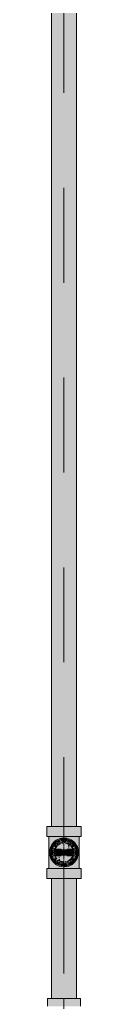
# Model space of a CAD drawing. Header units: millimetres. Extents: x -4000 to 187956, y -58990 to 162485.
# Drawn here: x 74221 to 74279, y 128199 to 129843 of the extents above; entities that cross this region are included whole.
import ezdxf

# ---------------------------------------------------------------- set-up
doc = ezdxf.new("R2010")
doc.units = ezdxf.units.MM
doc.linetypes.add('Dash 1_16_', pattern=[317.5, 158.75, -158.75])
for name, color, linetype, lineweight in [('F-SPRN', 3, 'Continuous', 9), ('P-PIPE', 3, 'Continuous', 9), ('P-PIPE-CNTR', 3, 'Continuous', 9)]:
    doc.layers.add(name, color=color, linetype=linetype, lineweight=lineweight)

# ---------------------------------------------------------------- blocks, each defined once
blk = doc.blocks.new('Sprinkler_Up - DN20-V325-FFS - TANG 1')
at = {"layer": 'F-SPRN', "transparency": 33554534}
for points in [[(22.2, 0), (18, 13.1), (6.9, 21.2), (-6.9, 21.2), (-18, 13.1), (-22.2, 0), (-3.9, 0.7), (-1.7, 2.9), (-1.2, 3.5), (-0.6, 4), (0.6, 4), (1.2, 3.5), (1.7, 2.9), (4.6, 0), (13.5, 0)], [(0, -16.7), (4.3, -16.1), (11.8, -11.8), (16.1, -4.3), (16.1, 4.3), (11.8, 11.8), (8.3, 14.4), (-0.2, 16.6), (-4.3, 16.1), (-11.8, 11.8), (-16.1, 4.3), (-16.1, -4.3), (-11.8, -11.8), (-8.3, -14.4), (-0.2, -16.6)], [(-6.9, -21.2), (6.9, -21.2), (18, -13.1), (22.2, 0), (3.9, -0.7), (1.7, -2.9), (1.2, -3.5), (0.6, -4), (-0.6, -4), (-1.2, -3.5), (-1.7, -2.9), (-4.6, 0), (-22.2, 0), (-18, -13.1), (-12.4, -17.1)], [(0, -15.6), (7.8, -13.5), (13.5, -7.8), (15.1, -4), (15.1, 4), (13.5, 7.8), (7.8, 13.5), (-0.2, 15.5), (-7.8, 13.5), (-11, 11), (-15.1, 4), (-15.1, -4), (-11, -11), (-7.8, -13.5), (-0.2, -15.5)], [(-10.9, -5.5), (-10.9, 5.4), (-14.5, 5.4), (-14.5, -5.5)], [(-7.7, -5.5), (-7.7, 5.4), (-10.9, 5.4), (-10.9, -5.5)], [(-7.7, -5.5), (0, -5.5), (-0.2, 5.4), (-7.7, 5.4)], [(0, 0), (5.7, 0), (2.9, 4.9), (-2.9, 4.9), (-5.7, 0), (-0.2, 0)], [(-2.9, -4.9), (2.9, -4.9), (5.7, 0), (-5.7, 0)], [(-4.6, 0), (4.6, 0), (-0.2, 4.4)], [(0, -4.6), (4.6, 0), (-4.6, 0), (-0.2, -4.4)], [(0, -2.6), (1.3, 0), (-1.8, 0), (-0.2, -2.2)], [(1.8, 0), (-0.2, 2.1), (-0.2, 0)], [(7.7, -5.5), (7.7, 5.4), (0, 5.4), (0, -5.5)], [(10.9, -5.5), (10.9, 5.4), (7.7, 5.4), (7.7, -5.5)], [(14.5, -5.5), (14.5, 5.4), (10.9, 5.4), (10.9, -5.5)]]:
    blk.add_hatch(color=1, dxfattribs=at).paths.add_polyline_path(points)
at = {"layer": 'F-SPRN', "color": 1}
for p, q in [((-11.5, 5.4), (-14.5, 5.4)), ((-14.5, 5.4), (-11.3, 5.4)), ((-14.5, 5.4), (-14.5, 3.7)), ((-14.5, 3.3), (-14.5, 0)), ((-11.5, 5.4), (-11.5, 4)), ((-10.9, 1.9), (-10.9, 3.6)), ((-10.8, 5.4), (-8, 5.4)), ((-8.1, 5.4), (-10.8, 5.4)), ((-8.1, 5.4), (-8.1, 2.8)), ((-8.1, 2.5), (-8.1, 0.7)), ((-7.7, 4.8), (-7.7, 2.7)), ((-7.7, 4.8), (-7.7, 2.7)), ((-7.7, 2.1), (-7.7, 0.5)), ((-7.7, 2.1), (-7.7, 0.5)), ((-6.7, 5.4), (-4.7, 5.4)), ((-5.8, 3.8), (-5.8, 2.2)), ((-2.1, 0), (-2.1, 0)), ((-2.1, 0), (-2.1, -0.1)), ((-0.5, 2), (-0.6, 2)), ((-0.6, 2), (-0.6, 2)), ((-0.2, 5.4), (0, 5.4)), ((0, 5.4), (-0.2, 5.4)), ((0, 2.1), (-0.1, 2.1)), ((2.1, 0), (2.1, 0.1)), ((2.1, 0), (2.1, 0)), ((4.7, 5.4), (6.5, 5.4)), ((7.7, 5.4), (10.8, 5.4)), ((7.7, 5.2), (7.7, 2.7)), ((7.7, 5.2), (7.7, 2.7)), ((7.7, 2.3), (7.7, 0.5)), ((7.7, 2.3), (7.7, 0.5)), ((10.8, 5.4), (8.1, 5.4)), ((8.1, 5.4), (8.1, 2.8)), ((8.1, 2.5), (8.1, 0.4)), ((10.9, 5.4), (14.5, 5.4)), ((10.9, 3.6), (10.9, 0.2)), ((14.5, 5.4), (11.5, 5.4)), ((11.5, 5.4), (11.5, 4)), ((11.5, 3), (11.5, 0.2)), ((14.5, 5.4), (14.5, -5.5)), ((-14.5, -1.3), (-14.5, -3.7)), ((-11.1, -5.5), (-14.5, -5.5)), ((-14.5, -5.5), (-11.5, -5.5)), ((-10.9, -2.6), (-10.9, -1.3)), ((-10.8, -5.5), (-8.1, -5.5)), ((-7.8, -5.5), (-10.8, -5.5)), ((-8.1, -4.2), (-8.1, -5.5)), ((-7.7, -2.7), (-7.7, -4)), ((-7.7, -2.7), (-7.7, -4)), ((-7, -5.5), (-5.8, -5.5)), ((-4.8, -5.5), (-7, -5.5)), ((-5.8, -2.3), (-5.8, -3.8)), ((-2.1, -0.3), (-2, -0.4)), ((-2, -0.4), (-2, -0.5)), ((-2, -0.5), (-2, -0.6)), ((-2, -0.6), (-2, -0.7)), ((-2, -0.7), (-1.9, -0.7)), ((-1.9, -0.7), (-1.9, -0.8)), ((-1.9, -0.8), (-1.9, -0.9)), ((-1.9, -0.9), (-1.8, -1)), ((-1.8, -1), (-1.8, -1.1)), ((-1.8, -1), (-1.8, -1)), ((-1.8, -1.1), (-1.7, -1.2)), ((-1.7, -1.2), (-1.6, -1.3)), ((-1.7, -1.2), (-1.7, -1.2)), ((-1.6, -1.3), (-1.6, -1.4)), ((-1.6, -1.4), (-1.5, -1.4)), ((-1.5, -1.4), (-1.4, -1.5)), ((-1.4, -1.5), (-1.3, -1.6)), ((-1.4, -1.5), (-1.4, -1.5)), ((-1.3, -1.6), (-1.3, -1.7)), ((-1.3, -1.7), (-1.2, -1.7)), ((-1.2, -1.7), (-1.1, -1.7)), ((-1.1, -1.7), (-1.1, -1.8)), ((-1.1, -1.8), (-1, -1.8)), ((-1, -1.8), (-0.9, -1.9)), ((-0.9, -1.9), (-0.8, -1.9)), ((-0.8, -1.9), (-0.7, -2)), ((-0.8, -1.9), (-0.8, -1.9)), ((-0.7, -2), (-0.6, -2)), ((-0.6, -2), (-0.5, -2)), ((-0.5, -2), (-0.4, -2)), ((-0.4, -2), (-0.3, -2.1)), ((-0.4, -2), (-0.4, -2)), ((-0.3, -2.1), (-0.2, -2.1)), ((-0.2, -2.1), (-0.1, -2.1)), ((-0.2, -5.5), (0, -5.5)), ((0, -5.5), (-0.2, -5.5)), ((-0.1, -2.1), (0, -2.1)), ((0, -2.1), (0.1, -2.1)), ((0.1, -2.1), (0.2, -2.1)), ((0.1, -2.1), (0.1, -2.1)), ((0.2, -2.1), (0.3, -2.1)), ((0.3, -2.1), (0.4, -2)), ((0.4, -2), (0.5, -2)), ((0.5, -2), (0.6, -2)), ((0.6, -2), (0.7, -2)), ((0.6, -2), (0.6, -2)), ((0.7, -2), (0.8, -1.9)), ((0.8, -1.9), (0.9, -1.9)), ((0.9, -1.9), (1, -1.8)), ((0.9, -1.9), (0.9, -1.9)), ((1, -1.8), (1.1, -1.8)), ((1.1, -1.8), (1.2, -1.7)), ((1.2, -1.7), (1.3, -1.6)), ((1.2, -1.7), (1.2, -1.7)), ((1.3, -1.6), (1.4, -1.6)), ((1.4, -1.5), (1.5, -1.5)), ((1.4, -1.6), (1.4, -1.5)), ((1.5, -1.4), (1.6, -1.3)), ((1.5, -1.5), (1.5, -1.4)), ((1.6, -1.3), (1.7, -1.2)), ((1.6, -1.3), (1.6, -1.3)), ((1.7, -1.1), (1.8, -1.1)), ((1.7, -1.2), (1.7, -1.1)), ((1.8, -1), (1.9, -0.9)), ((1.8, -1.1), (1.8, -1)), ((1.9, -0.8), (2, -0.7)), ((1.9, -0.8), (1.9, -0.8)), ((1.9, -0.9), (1.9, -0.8)), ((2, -0.4), (2.1, -0.3)), ((2, -0.5), (2, -0.4)), ((2, -0.5), (2, -0.5)), ((2, -0.6), (2, -0.5)), ((2, -0.7), (2, -0.6)), ((2.1, -0.1), (2.1, 0)), ((2.1, -0.2), (2.1, -0.1)), ((2.1, -0.3), (2.1, -0.2)), ((7, -5.5), (4.8, -5.5)), ((5.8, -2.2), (5.8, -3.8)), ((5.8, -5.5), (7, -5.5)), ((7.7, -0.5), (7.7, -2.3)), ((7.7, -0.5), (7.7, -2.3)), ((7.7, -2.7), (7.7, -5.4)), ((7.7, -2.7), (7.7, -5.4)), ((10.8, -5.5), (7.7, -5.5)), ((8.1, -0.4), (8.1, -2.5)), ((8.1, -2.8), (8.1, -5.5)), ((8.1, -5.5), (10.8, -5.5)), ((10.9, -0.2), (10.9, -3.6)), ((14.5, -5.5), (10.9, -5.5)), ((11.5, -0.2), (11.5, -3)), ((11.5, -4), (11.5, -5.5)), ((11.5, -5.5), (14.5, -5.5))]:
    blk.add_line(p, q, dxfattribs=at)
at = {"layer": 'F-SPRN', "color": 1, "flags": 128}
for points in [[(-0.6, 2), (-0.7, 2), (-0.8, 1.9), (-0.9, 1.9), (-0.9, 1.9), (-1, 1.8), (-1.1, 1.8), (-1.2, 1.7), (-1.2, 1.7), (-1.3, 1.6), (-1.4, 1.6), (-1.4, 1.5), (-1.5, 1.5), (-1.5, 1.4), (-1.6, 1.3), (-1.6, 1.3), (-1.7, 1.2), (-1.7, 1.1), (-1.8, 1.1), (-1.8, 1), (-1.9, 0.9), (-1.9, 0.8), (-1.9, 0.8), (-2, 0.7), (-2, 0.6), (-2, 0.5), (-2, 0.5), (-2, 0.4), (-2.1, 0.3), (-2.1, 0.2), (-2.1, 0.1), (-2.1, 0)], [(-0.1, 2.1), (-0.1, 2.1), (-0.2, 2.1), (-0.3, 2.1), (-0.4, 2), (-0.5, 2)], [(2.1, 0.1), (2.1, 0.2), (2.1, 0.2), (2.1, 0.3), (2, 0.4), (2, 0.5), (2, 0.6), (2, 0.7), (1.9, 0.7), (1.9, 0.8), (1.9, 0.9), (1.8, 1), (1.8, 1), (1.8, 1.1), (1.7, 1.2), (1.7, 1.2), (1.6, 1.3), (1.6, 1.4), (1.5, 1.4), (1.4, 1.5), (1.4, 1.5), (1.3, 1.6), (1.3, 1.7), (1.2, 1.7), (1.1, 1.7), (1.1, 1.8), (1, 1.8), (0.9, 1.9), (0.8, 1.9), (0.8, 1.9), (0.7, 2), (0.6, 2), (0.5, 2), (0.4, 2), (0.4, 2), (0.3, 2.1), (0.2, 2.1), (0.1, 2.1), (0, 2.1)], [(-2.1, -0.1), (-2.1, -0.2), (-2.1, -0.2), (-2.1, -0.3)]]:
    blk.add_lwpolyline(points, dxfattribs=at)
at = {"layer": 'F-SPRN', "color": 1}
for radius, start, end in [(22.2, 360, 180), (21.9, 126.6942, 143.2701), (21.9, 108.2621, 125.7507), (21.9, 99.348, 107.901), (16.7, 96.4143, 105), (16.7, 96.4143, 105), (21.9, 90.5852, 98.8503), (16.7, 90, 90.7651), (16.7, 90, 90.7651), (16.7, 83.0684, 90), (16.7, 83.0684, 90), (21.9, 72.5583, 89.4624), (21.9, 54.2493, 71.7379), (21.9, 36.7299, 53.3058), (21.9, 165.6773, 179.2615), (21.9, 144.7698, 164.8151), (16.7, 167.6802, 180), (16.7, 167.6802, 180), (16.7, 155.3879, 164.9693), (16.7, 155.3879, 164.9693), (15.6, 166.4265, 180), (15.6, 166.4265, 180), (15.6, 150.9409, 165), (15.6, 159.6139, 165), (16.7, 136.7213, 149.931), (16.7, 136.7213, 149.931), (15.6, 150.9409, 156.3845), (15.6, 138.4214, 150), (15.6, 138.4214, 150), (16.7, 121.4181, 130.5751), (16.7, 121.4181, 130.5751), (15.6, 120.5262, 133.2078), (15.6, 120.5262, 133.2078), (16.7, 106.5995, 120), (16.7, 106.5995, 120), (15.6, 114.4363, 119.9813), (15.6, 114.4363, 119.9813), (4.63, 155.7832, 180), (4.63, 155.7832, 180), (4.63, 109.0192, 138.2703), (4.63, 109.0192, 138.2703), (15.6, 95.5762, 100.6843), (15.6, 95.5762, 100.6843), (2.56, 109.0192, 168.8278), (2.56, 109.0192, 168.8278), (2.04, 109.0192, 180), (4.63, 90, 94.2812), (4.63, 90, 94.2812), (3.81, 57.0577, 95.1978), (2.56, 14.5599, 97.742), (2.56, 90, 97.742), (2.04, 10.4703, 99.6912), (15.6, 90, 90.8173), (15.6, 90, 90.8173), (4.63, 17.9592, 90), (4.63, 17.9592, 90), (2.56, 14.5599, 90), (15.6, 75.573, 80.5892), (15.6, 75.573, 80.5892), (3.81, 16.1605, 43.8358), (15.6, 67.5614, 74.5481), (15.6, 67.5614, 74.5481), (16.7, 60, 75), (16.7, 60, 75), (15.6, 60.0187, 65.5637), (15.6, 60.0187, 65.5637), (15.6, 46.7922, 60), (15.6, 46.7922, 60), (16.7, 49.4249, 58.5819), (16.7, 49.4249, 58.5819), (15.6, 30, 41.5786), (15.6, 30, 41.5786), (16.7, 30, 43.2787), (16.7, 30, 43.2787), (15.6, 23.6155, 29.5646), (15.6, 15, 29.5646), (15.6, 15, 20.3861), (16.7, 15, 24.6121), (16.7, 15, 24.6121), (15.6, 360, 13.6618), (15.6, 0, 13.6618), (16.7, 360, 12.3198), (16.7, 0, 12.3198), (21.9, 15.1849, 35.2302), (21.9, 0.7385, 14.3227), (22.2, 180, 360), (21.9, 180.7385, 194.3227), (21.9, 195.1849, 215.2302), (21.9, 216.7299, 233.3058), (16.7, 180, 192.3198), (16.7, 180, 192.3198), (16.7, 195.0307, 204.6121), (16.7, 195.0307, 204.6121), (15.6, 181.9082, 193.6618), (15.6, 181.9082, 193.6618), (15.6, 197.3339, 209.5646), (15.6, 197.3339, 209.5646), (16.7, 210.069, 223.2787), (16.7, 210.069, 223.2787), (15.6, 212.5472, 221.5786), (15.6, 212.5472, 221.5786), (16.7, 229.4249, 238.5819), (16.7, 229.4249, 238.5819), (15.6, 233.795, 240), (15.6, 233.795, 240), (16.7, 240, 255), (16.7, 240, 255), (15.6, 240.0187, 254.5481), (15.6, 240.0187, 254.5481), (4.63, 197.9592, 0), (4.63, 197.9592, 270), (15.6, 255, 267.64), (15.6, 255, 267.64), (3.81, 196.1605, 360), (2.56, 191.1677, 270), (2.56, 191.1677, 262.258), (2.04, 190.4703, 270), (2.56, 262.258, 270), (15.6, 269.1827, 270), (15.6, 269.1827, 270), (4.63, 270, 360), (2.04, 270, 0), (2.56, 270, 0), (2.56, 270, 360), (15.6, 275.5762, 280.6843), (15.6, 275.5762, 280.6843), (16.7, 276.4143, 285), (16.7, 276.4143, 285), (16.7, 286.5995, 300), (16.7, 286.5995, 300), (15.6, 294.4363, 299.9813), (15.6, 294.4363, 299.9813), (15.6, 300, 313.2078), (15.6, 300, 313.2078), (16.7, 301.4181, 310.5751), (16.7, 301.4181, 310.5751), (15.6, 318.4214, 330), (15.6, 318.4214, 330), (16.7, 316.7213, 330), (16.7, 316.7213, 330), (21.9, 306.6942, 323.2701), (15.6, 330.4354, 345), (15.6, 330.4354, 336.3845), (15.6, 339.6139, 345), (15.6, 346.3382, 360), (15.6, 346.3382, 360), (16.7, 335.3879, 345), (16.7, 335.3879, 345), (16.7, 347.6802, 360), (16.7, 347.6802, 360), (21.9, 324.7698, 344.8151), (21.9, 345.6773, 359.2615), (21.9, 234.2493, 251.7379), (21.9, 252.5583, 269.4148), (16.7, 263.0684, 270), (16.7, 263.0684, 269.2349), (16.7, 269.2349, 270), (21.9, 270.145, 278.8503), (21.9, 279.348, 287.901), (21.9, 288.2621, 305.7507)]:
    blk.add_arc((0, 0), radius, start, end, dxfattribs=at)
blk = doc.blocks.new('Steel_Transition_Threaded_HoaPhat - Standard-V329-FFS - TANG 1')
at = {"layer": 'P-PIPE', "lineweight": 13, "transparency": 33554534}
h = blk.add_hatch(color=1, dxfattribs=at)
h.paths.add_polyline_path([(74250, 128427.6), (74255.8, 128428.4), (74261.3, 128430.6), (74265.9, 128434.2), (74269.5, 128438.8), (74271.7, 128444.3), (74272.5, 128450.1), (74271.7, 128455.9), (74269.5, 128461.3), (74265.9, 128466), (74261.3, 128469.6), (74255.8, 128471.8), (74249.8, 128472.6), (74244.2, 128471.8), (74238.8, 128469.6), (74234.1, 128466), (74230.5, 128461.3), (74228.3, 128455.9), (74227.5, 128450.1), (74228.3, 128444.3), (74230.5, 128438.8), (74234.1, 128434.2), (74238.8, 128430.6), (74244.2, 128428.4), (74249.8, 128427.6)])
h.paths.add_polyline_path([(74250, 128430), (74244.8, 128430.7), (74240, 128432.7), (74235.8, 128435.9), (74232.6, 128440), (74230.6, 128444.9), (74229.9, 128450.1), (74230.6, 128455.3), (74232.6, 128460.1), (74235.8, 128464.3), (74240, 128467.5), (74244.8, 128469.5), (74250, 128470.2), (74255.2, 128469.5), (74260.1, 128467.5), (74264.2, 128464.3), (74267.4, 128460.1), (74269.4, 128455.3), (74270.1, 128450.1), (74269.4, 128444.9), (74267.4, 128440), (74264.2, 128435.9), (74260.1, 128432.7), (74255.2, 128430.7)])
for points in [[(74250, 128430), (74249.8, 128433.7), (74241.8, 128435.9), (74235.8, 128441.9), (74233.6, 128450.1), (74235.8, 128458.3), (74241.8, 128464.3), (74250, 128466.5), (74249.8, 128470.2), (74244.8, 128469.5), (74240, 128467.5), (74235.8, 128464.3), (74232.6, 128460.1), (74230.6, 128455.3), (74229.9, 128450.1), (74230.6, 128444.9), (74232.6, 128440), (74235.8, 128435.9), (74240, 128432.7), (74244.8, 128430.7), (74249.8, 128430)], [(74250, 128431.6), (74254.8, 128432.2), (74259.3, 128434.1), (74263.1, 128437), (74266, 128440.8), (74267.9, 128445.3), (74268.5, 128450.1), (74267.9, 128454.9), (74266, 128459.3), (74263.1, 128463.2), (74259.3, 128466.1), (74254.8, 128468), (74249.8, 128468.6), (74245.2, 128468), (74240.8, 128466.1), (74236.9, 128463.2), (74234, 128459.3), (74232.1, 128454.9), (74231.5, 128450.1), (74232.1, 128445.3), (74234, 128440.8), (74236.9, 128437), (74240.8, 128434.1), (74245.2, 128432.2), (74249.8, 128431.6)], [(74250, 128430), (74255.2, 128430.7), (74260.1, 128432.7), (74264.2, 128435.9), (74267.4, 128440), (74269.4, 128444.9), (74270.1, 128450.1), (74269.4, 128455.3), (74267.4, 128460.1), (74264.2, 128464.3), (74260.1, 128467.5), (74255.2, 128469.5), (74250, 128470.2), (74250, 128466.5), (74258.2, 128464.3), (74264.2, 128458.3), (74266.4, 128450.1), (74264.2, 128441.9), (74258.2, 128435.9), (74250, 128433.7)]]:
    blk.add_hatch(color=1, dxfattribs=at).paths.add_polyline_path(points)
at = {"layer": 'P-PIPE', "color": 20, "lineweight": 13}
for radius, start, end in [(22.5, 90, 270), (22.5, 90, 270), (22.5, 270, 90), (22.5, 75, 90), (20.1, 150, 162.7449), (18.5, 157.6232, 165), (18.5, 157.6232, 165), (20.1, 135, 148.1553), (18.5, 136.4297, 150), (18.5, 136.4297, 150), (16.4, 158.0319, 163.506), (20.1, 128.8856, 135), (16.4, 143.5463, 150), (18.5, 123.4976, 133.2041), (18.5, 123.4976, 133.2041), (20.1, 120, 125.0043), (16.4, 121.0738, 128.0319), (20.1, 109.6859, 120), (18.5, 106.819, 120), (18.5, 106.819, 120), (16.4, 113.4045, 120), (16.4, 107.4657, 111.9681), (20.1, 100.9975, 105), (18.5, 91.4353, 103.2046), (18.5, 91.4353, 103.2046), (16.4, 96.2132, 104.6042), (20.1, 90.6345, 98.5089), (20.1, 90, 90.6345), (18.5, 90, 90.6893), (18.5, 90, 90.6893), (16.4, 90, 90.7776), (18.5, 78.0986, 90), (18.5, 78.0986, 90), (20.1, 75.0607, 87.9279), (18.5, 60, 75), (18.5, 60, 75), (16.4, 66.9681, 72.9388), (20.1, 54.9957, 75), (22.5, 330, 75), (16.4, 60.5934, 66.5955), (18.5, 46.7959, 56.5024), (18.5, 46.7959, 56.5024), (20.1, 31.8447, 51.1144), (18.5, 30, 43.5703), (18.5, 30, 43.5703), (18.5, 15, 22.3768), (18.5, 15, 22.3768), (20.1, 17.2551, 30), (20.1, 166.0499, 180), (20.1, 180, 193.9501), (20.1, 197.2551, 210), (18.5, 166.5939, 193.4061), (18.5, 166.5939, 180), (18.5, 180, 193.4061), (18.5, 195, 202.3768), (18.5, 195, 202.3768), (20.1, 211.8447, 225), (16.4, 180.8106, 191.4533), (16.4, 168.5467, 175.1607), (18.5, 210, 223.5703), (18.5, 210, 223.5703), (16.4, 210.6635, 216.4537), (20.1, 308.8856, 328.1553), (18.5, 316.4297, 330), (18.5, 316.4297, 330), (16.4, 338.0319, 342.8691), (16.4, 351.9681, 0), (16.4, 0, 6.4537), (18.5, 337.6232, 345), (18.5, 337.6232, 345), (20.1, 330, 342.7449), (18.5, 0, 13.4061), (18.5, 0, 13.4061), (18.5, 346.5939, 0), (18.5, 346.5939, 0), (20.1, 346.0499, 13.9501), (20.1, 225, 231.1144), (18.5, 226.7959, 236.5024), (18.5, 226.7959, 236.5024), (20.1, 234.9957, 255), (18.5, 240, 255), (18.5, 240, 255), (16.4, 240, 246.5955), (20.1, 255.0607, 267.9279), (18.5, 258.0986, 270), (18.5, 258.0986, 270), (16.4, 264.1652, 268.506), (16.4, 269.2224, 270), (20.1, 269.3655, 270), (22.5, 270, 300), (20.1, 270.5246, 278.5089), (18.5, 271.4353, 283.2046), (18.5, 271.4353, 283.2046), (16.4, 276.2132, 283.9063), (20.1, 280.9975, 285), (16.4, 287.4657, 291.9681), (18.5, 286.819, 300), (18.5, 286.819, 300), (16.4, 293.5463, 300), (20.1, 289.6859, 305.0043), (18.5, 303.4976, 313.2041), (18.5, 303.4976, 313.2041), (22.5, 300, 330)]:
    blk.add_arc((74250, 128450.1), radius, start, end, dxfattribs=at)

msp = doc.modelspace()

# ---------------------------------------------------------------- hatches: boundary and pattern name
at = {"layer": 'P-PIPE', "transparency": 33554534}
for points in [[(74244.5, 128493.7), (74250, 128493.7), (74249.8, 131149.4), (74228.9, 131149.4), (74229.6, 128493.7), (74239.5, 128493.7)], [(74250, 128493.7), (74271.1, 128493.7), (74270.4, 131149.4), (74250, 131149.4), (74250, 128652)], [(74250, 128477), (74249.8, 128493.7), (74221.4, 128493.7), (74222.4, 128477), (74249.8, 128477)], [(74278.6, 128477), (74277.7, 128493.7), (74250, 128493.7), (74250, 128477), (74277.7, 128477)], [(74228.1, 128423.1), (74250, 128423.1), (74249.8, 128429), (74240.8, 128431.3), (74233.9, 128436.8), (74231.7, 128439.4), (74229.2, 128446.2), (74229.2, 128454), (74233.9, 128463.4), (74237.7, 128467), (74244.3, 128470.2), (74250, 128471.2), (74249.8, 128477), (74224.7, 128477), (74225.6, 128423.1)], [(74250, 128426), (74256.2, 128426.8), (74262.1, 128429.2), (74267.1, 128433), (74270.9, 128438), (74273.3, 128443.8), (74274.1, 128450.1), (74273.3, 128456.3), (74270.9, 128462.1), (74267.1, 128467.1), (74262.1, 128471), (74256.2, 128473.4), (74249.8, 128474.2), (74243.8, 128473.4), (74237.9, 128471), (74233, 128467.1), (74229.1, 128462.1), (74226.7, 128456.3), (74225.9, 128450.1), (74226.7, 128443.8), (74229.1, 128438), (74233, 128433), (74237.9, 128429.2), (74243.8, 128426.8), (74249.8, 128426)], [(74271.9, 128423.1), (74275.3, 128423.1), (74274.4, 128477), (74250, 128477), (74250, 128471.2), (74259.2, 128468.9), (74266.1, 128463.4), (74268.3, 128460.7), (74270.8, 128454), (74270.8, 128446.2), (74266.1, 128436.8), (74262.3, 128433.2), (74255.7, 128430), (74250, 128428.9), (74250, 128423.1), (74267.9, 128423.1)], [(74241.7, 128435.6), (74242.8, 128437.6), (74241.7, 128441.7), (74242.8, 128445.9), (74245.8, 128449), (74257.2, 128454.3), (74258.4, 128458.4), (74257.2, 128462.6), (74255.9, 128464.3), (74249.8, 128466.8), (74241.7, 128464.6), (74235.5, 128458.4), (74233.3, 128450.1), (74235.5, 128441.7), (74238.2, 128438.3)], [(74250, 128433.4), (74258.4, 128435.6), (74261.8, 128438.3), (74266.1, 128445.8), (74266.1, 128454.4), (74261.8, 128461.9), (74258.4, 128464.6), (74249.8, 128466.8), (74245.7, 128466.2), (74238.2, 128461.9), (74233.9, 128454.4), (74233.9, 128445.8), (74238.2, 128438.3), (74241.7, 128435.6), (74249.8, 128433.4)], [(74225.2, 128406.4), (74250, 128406.4), (74249.8, 128423.1), (74221.4, 128423.1), (74222.4, 128406.4)], [(74278.6, 128406.4), (74277.7, 128423.1), (74250, 128423.1), (74250, 128406.4), (74277.7, 128406.4)], [(74244.5, 128206), (74250, 128206), (74249.8, 128406.4), (74228.9, 128406.4), (74229.6, 128206), (74239.5, 128206)], [(74250, 128206), (74271.1, 128206), (74270.4, 128406.4), (74250, 128406.4), (74250, 128360)], [(74242.9, 128192.7), (74277.4, 128192.7), (74276.4, 128206), (74222.7, 128206), (74223.6, 128192.7), (74236.3, 128192.7)]]:
    msp.add_hatch(color=1, dxfattribs=at).paths.add_polyline_path(points)

# ---------------------------------------------------------------- linework, layer by layer
at = {"layer": 'P-PIPE', "color": 20, "lineweight": 13}
for p, q in [((74228.9, 131149.4), (74228.9, 128493.7)), ((74271.1, 128493.7), (74271.1, 131149.4)), ((74221.4, 128493.7), (74221.4, 128477)), ((74225.2, 128493.7), (74221.4, 128493.7)), ((74250, 128493.7), (74221.4, 128493.7)), ((74228.8, 128493.7), (74225.2, 128493.7)), ((74228.9, 128493.7), (74229.6, 128493.7)), ((74229.7, 128493.7), (74235.1, 128493.7)), ((74235, 128493.7), (74229.8, 128493.7)), ((74235.6, 128493.7), (74264.4, 128493.7)), ((74242.6, 128493.7), (74235.7, 128493.7)), ((74250, 128493.7), (74242.6, 128493.7)), ((74257.4, 128493.7), (74250, 128493.7)), ((74278.6, 128493.7), (74250, 128493.7)), ((74264.3, 128493.7), (74257.4, 128493.7)), ((74264.9, 128493.7), (74270.3, 128493.7)), ((74270.2, 128493.7), (74265, 128493.7)), ((74270.4, 128493.7), (74271.1, 128493.7)), ((74278.6, 128493.7), (74271.2, 128493.7)), ((74278.6, 128477), (74278.6, 128493.7)), ((74221.4, 128477), (74224.6, 128477)), ((74221.4, 128477), (74250, 128477)), ((74224.7, 128477), (74224.7, 128423.1)), ((74225.6, 128477), (74224.7, 128477)), ((74225.6, 128477), (74224.7, 128477)), ((74225.5, 128477), (74229.8, 128477)), ((74228.1, 128477), (74225.6, 128477)), ((74242.6, 128477), (74225.6, 128477)), ((74232.1, 128477), (74228.1, 128477)), ((74229.8, 128477), (74234.7, 128477)), ((74234.6, 128477), (74232.1, 128477)), ((74237.4, 128477), (74235.6, 128477)), ((74235.7, 128477), (74241.9, 128477)), ((74241.9, 128477), (74237.4, 128477)), ((74243.4, 128477), (74250, 128477)), ((74250, 128477), (74243.5, 128477)), ((74250, 128477), (74243.5, 128477)), ((74250, 128477), (74256.6, 128477)), ((74250, 128477), (74278.6, 128477)), ((74256.5, 128477), (74250, 128477)), ((74256.5, 128477), (74250, 128477)), ((74275.3, 128477), (74257.4, 128477)), ((74258.1, 128477), (74264.3, 128477)), ((74262.6, 128477), (74258.1, 128477)), ((74264.4, 128477), (74262.6, 128477)), ((74265.3, 128477), (74270.2, 128477)), ((74267.9, 128477), (74265.4, 128477)), ((74271.9, 128477), (74267.9, 128477)), ((74270.2, 128477), (74274.5, 128477)), ((74274.4, 128477), (74271.9, 128477)), ((74275.3, 128477), (74274.4, 128477)), ((74275.3, 128423.1), (74275.3, 128477)), ((74275.4, 128477), (74277.7, 128477)), ((74277.7, 128477), (74278.6, 128477)), ((74221.4, 128423.1), (74221.4, 128406.4)), ((74224.6, 128423.1), (74221.4, 128423.1)), ((74250, 128423.1), (74221.4, 128423.1)), ((74224.7, 128423.1), (74225.6, 128423.1)), ((74224.7, 128423.1), (74228.1, 128423.1)), ((74229.8, 128423.1), (74225.5, 128423.1)), ((74225.6, 128423.1), (74228.1, 128423.1)), ((74228.1, 128423.1), (74232.1, 128423.1)), ((74228.1, 128423.1), (74242.6, 128423.1)), ((74234.7, 128423.1), (74229.8, 128423.1)), ((74232.1, 128423.1), (74234.6, 128423.1)), ((74235.6, 128423.1), (74237.4, 128423.1)), ((74241.9, 128423.1), (74235.7, 128423.1)), ((74237.4, 128423.1), (74241.9, 128423.1)), ((74250, 128423.1), (74243.4, 128423.1)), ((74243.5, 128423.1), (74250, 128423.1)), ((74243.5, 128423.1), (74250, 128423.1)), ((74256.6, 128423.1), (74250, 128423.1)), ((74278.6, 128423.1), (74250, 128423.1)), ((74250, 128423.1), (74256.5, 128423.1)), ((74250, 128423.1), (74256.5, 128423.1)), ((74257.4, 128423.1), (74262.6, 128423.1)), ((74264.3, 128423.1), (74258.1, 128423.1)), ((74258.1, 128423.1), (74262.6, 128423.1)), ((74262.6, 128423.1), (74264.4, 128423.1)), ((74262.6, 128423.1), (74274.4, 128423.1)), ((74270.2, 128423.1), (74265.3, 128423.1)), ((74265.4, 128423.1), (74267.9, 128423.1)), ((74267.9, 128423.1), (74271.9, 128423.1)), ((74274.5, 128423.1), (74270.2, 128423.1)), ((74271.9, 128423.1), (74274.4, 128423.1)), ((74274.4, 128423.1), (74275.3, 128423.1)), ((74274.4, 128423.1), (74275.3, 128423.1)), ((74278.6, 128423.1), (74275.4, 128423.1)), ((74278.6, 128406.4), (74278.6, 128423.1)), ((74221.4, 128406.4), (74222.4, 128406.4)), ((74221.4, 128406.4), (74250, 128406.4)), ((74222.4, 128406.4), (74225.2, 128406.4)), ((74225.2, 128406.4), (74228.8, 128406.4)), ((74228.9, 128406.4), (74228.9, 128206)), ((74229.6, 128406.4), (74228.9, 128406.4)), ((74235.1, 128406.4), (74229.7, 128406.4)), ((74229.8, 128406.4), (74235, 128406.4)), ((74264.4, 128406.4), (74235.6, 128406.4)), ((74235.7, 128406.4), (74242.6, 128406.4)), ((74242.6, 128406.4), (74250, 128406.4)), ((74250, 128406.4), (74257.4, 128406.4)), ((74250, 128406.4), (74278.6, 128406.4)), ((74257.4, 128406.4), (74264.3, 128406.4)), ((74270.3, 128406.4), (74264.9, 128406.4)), ((74265, 128406.4), (74270.2, 128406.4)), ((74271.1, 128406.4), (74270.4, 128406.4)), ((74271.1, 128206), (74271.1, 128406.4)), ((74271.2, 128406.4), (74277.7, 128406.4)), ((74277.7, 128406.4), (74278.6, 128406.4)), ((74222.7, 128206), (74222.7, 128192.7)), ((74228.7, 128206), (74222.7, 128206)), ((74277.4, 128206), (74222.7, 128206)), ((74228.9, 128206), (74229.6, 128206)), ((74231.7, 128206), (74268.3, 128206)), ((74236.3, 128206), (74231.7, 128206)), ((74242.9, 128206), (74236.3, 128206)), ((74250, 128206), (74242.9, 128206)), ((74257.1, 128206), (74250, 128206)), ((74263.7, 128206), (74257.1, 128206)), ((74268.4, 128206), (74263.7, 128206)), ((74270.4, 128206), (74271.1, 128206)), ((74277.4, 128206), (74271.3, 128206)), ((74277.4, 128192.7), (74277.4, 128206))]:
    msp.add_line(p, q, dxfattribs=at)
for radius, start, end in [(24.1, 90, 195), (24.1, 90, 270), (24.1, 60, 90), (24.1, 270, 90), (21.1, 156.9789, 165), (21.1, 150, 154.6013), (21.1, 141.9789, 146.1637), (21.1, 137.2293, 141.8404), (21.1, 126.9789, 135), (21.1, 111.9789, 125.8689), (21.1, 99.731, 105), (21.1, 90.603, 96.9789), (21.1, 90, 90.603), (24.1, 270, 60), (21.1, 81.9789, 87.7707), (21.1, 75, 81.9292), (21.1, 62.2293, 71.1321), (21.1, 54.1311, 60), (21.1, 38.1596, 53.0211), (21.1, 33.8363, 38.0211), (21.1, 25.3987, 30), (21.1, 15, 23.0211), (24.1, 195, 269.4711), (21.1, 173.0708, 177.9758), (21.1, 182.0242, 194.2622), (21.1, 165.7378, 171.9789), (21.1, 195, 201.9789), (21.1, 206.4435, 210), (21.1, 330, 334.6013), (21.1, 338.0211, 345), (21.1, 345.7378, 357.7452), (21.1, 2.0242, 12.7707), (21.1, 219.3488, 231.9789), (21.1, 234.4236, 245.5764), (21.1, 255, 269.397), (21.1, 269.397, 270), (24.1, 269.4711, 270), (21.1, 270, 278.0211), (21.1, 279.731, 285), (21.1, 293.0211, 305.8689), (21.1, 308.0211, 321.8404)]:
    msp.add_arc((74250, 128450.1), radius, start, end, dxfattribs=at)
at = {"layer": 'P-PIPE', "color": 1}
for centre, radius, start, end in [((74250, 128450.1), 16.7, 157.579, 164.2722), ((74250, 128458.4), 8.35, 69.0027, 79.2369), ((74250, 128458.4), 8.35, 50.2727, 60.5692), ((74250, 128458.4), 8.35, 20.1285, 29.0413), ((74250, 128458.4), 8.35, 8.0385, 17.9918), ((74250, 128458.4), 8.35, 352.2824, 1.6717), ((74250, 128450.1), 16.7, 46.0317, 57.203), ((74250, 128450.1), 16.7, 32.3031, 45.2846), ((74250, 128450.1), 16.7, 23.314, 31.0974), ((74250, 128450.1), 16.7, 16.9375, 22.421), ((74250, 128450.1), 16.7, 170.1108, 177.203), ((74250, 128450.1), 16.7, 182.797, 189.8892), ((74250, 128450.1), 16.7, 190.2154, 195.2487), ((74250, 128441.7), 8.35, 172.0327, 181.5407), ((74250, 128441.7), 8.35, 131.0366, 150), ((74250, 128441.7), 8.35, 115.6806, 125.5287), ((74250, 128441.7), 8.35, 100.6842, 111.8703), ((74250, 128441.7), 8.35, 90, 91.8257), ((74250, 128458.4), 8.35, 270, 280.6842), ((74250, 128458.4), 8.35, 316.3183, 330), ((74250, 128450.1), 16.7, 314.7154, 320.6908), ((74250, 128450.1), 16.7, 328.9026, 336.686), ((74250, 128450.1), 16.7, 337.2636, 343.0625), ((74250, 128450.1), 16.7, 350.1108, 355.6907), ((74250, 128450.1), 16.7, 231.8726, 237.203), ((74250, 128441.7), 8.35, 199.9004, 209.0413), ((74250, 128450.1), 16.7, 254.7154, 259.6727), ((74250, 128441.7), 8.35, 249.0027, 259.2369), ((74250, 128450.1), 16.7, 264.6626, 269.2094), ((74250, 128441.7), 8.35, 268.1743, 270), ((74250, 128450.1), 16.7, 308.1274, 313.9683)]:
    msp.add_arc(centre, radius, start, end, dxfattribs=at)
at = {"layer": 'P-PIPE-CNTR', "color": 1, "linetype": 'Dash 1_16_'}
for p, q in [((74250, 131149.4), (74250, 128493.7)), ((74250, 131149.4), (74250, 128493.7)), ((74250, 128472.6), (74250, 128475.1)), ((74250, 128471.2), (74250, 128472.6)), ((74250, 128468.6), (74250, 128470.2)), ((74250, 128466.8), (74250, 128468.6)), ((74250, 128463.6), (74250, 128465.2)), ((74250, 128459.8), (74250, 128462.6)), ((74250, 128455.5), (74250, 128459.1)), ((74225, 128450.1), (74227.5, 128450.1)), ((74227.8, 128450.1), (74231.5, 128450.1)), ((74231.5, 128450.1), (74233.3, 128450.1)), ((74236.9, 128450.1), (74238.6, 128450.1)), ((74239.1, 128450.1), (74240.4, 128450.1)), ((74240.4, 128450.1), (74242.3, 128450.1)), ((74245.4, 128450.1), (74247.6, 128450.1)), ((74250, 128452.6), (74250, 128454.3)), ((74250, 128450.1), (74250, 128452.1)), ((74250, 128448), (74250, 128450.1)), ((74250, 128450.1), (74251.3, 128450.1)), ((74250, 128445.9), (74250, 128447.5)), ((74250, 128441.1), (74250, 128444.6)), ((74250, 128438.1), (74250, 128440.4)), ((74252.4, 128450.1), (74254.6, 128450.1)), ((74255.7, 128450.1), (74263.5, 128450.1)), ((74266.4, 128450.1), (74267.9, 128450.1)), ((74268.5, 128450.1), (74272.2, 128450.1)), ((74272.5, 128450.1), (74275, 128450.1)), ((74250, 128435), (74250, 128436.5)), ((74250, 128431.6), (74250, 128433.4)), ((74250, 128430), (74250, 128431.6)), ((74250, 128427.6), (74250, 128428.9)), ((74250, 128425.1), (74250, 128427.6)), ((74250, 128406.4), (74250, 128206)), ((74250, 128406.4), (74250, 128206))]:
    msp.add_line(p, q, dxfattribs=at)
at = {"layer": 'P-PIPE-CNTR', "color": 20, "lineweight": 13}
for p, q in [((74250, 128474.2), (74250, 128493.7)), ((74250, 128471.2), (74250, 128472.6)), ((74250, 128468.6), (74250, 128470.2)), ((74250, 128466.8), (74250, 128468.6)), ((74250, 128463.6), (74250, 128465.2)), ((74250, 128459.8), (74250, 128462.6)), ((74250, 128455.5), (74250, 128459.1)), ((74250, 128452.6), (74250, 128454.3)), ((74250, 128450.1), (74250, 128452.1)), ((74250, 128448), (74250, 128450.1)), ((74250, 128445.9), (74250, 128447.5)), ((74250, 128441.1), (74250, 128443.6)), ((74250, 128438.1), (74250, 128440.4)), ((74250, 128435), (74250, 128436.5)), ((74250, 128430), (74250, 128431.6)), ((74250, 128427.6), (74250, 128428.9)), ((74250, 128426), (74250, 128427.6)), ((74250, 128406.4), (74250, 128426)), ((74250, 128157), (74250, 128206))]:
    msp.add_line(p, q, dxfattribs=at)

# ---------------------------------------------------------------- block references
at = {"layer": 'F-SPRN', "color": 1}
msp.add_blockref('Sprinkler_Up - DN20-V325-FFS - TANG 1', (74250, 128450.1), dxfattribs=at)
at = {"layer": 'P-PIPE', "color": 20, "lineweight": 13}
msp.add_blockref('Steel_Transition_Threaded_HoaPhat - Standard-V329-FFS - TANG 1', (0, 0), dxfattribs=at)

doc.saveas('drawing.dxf')
